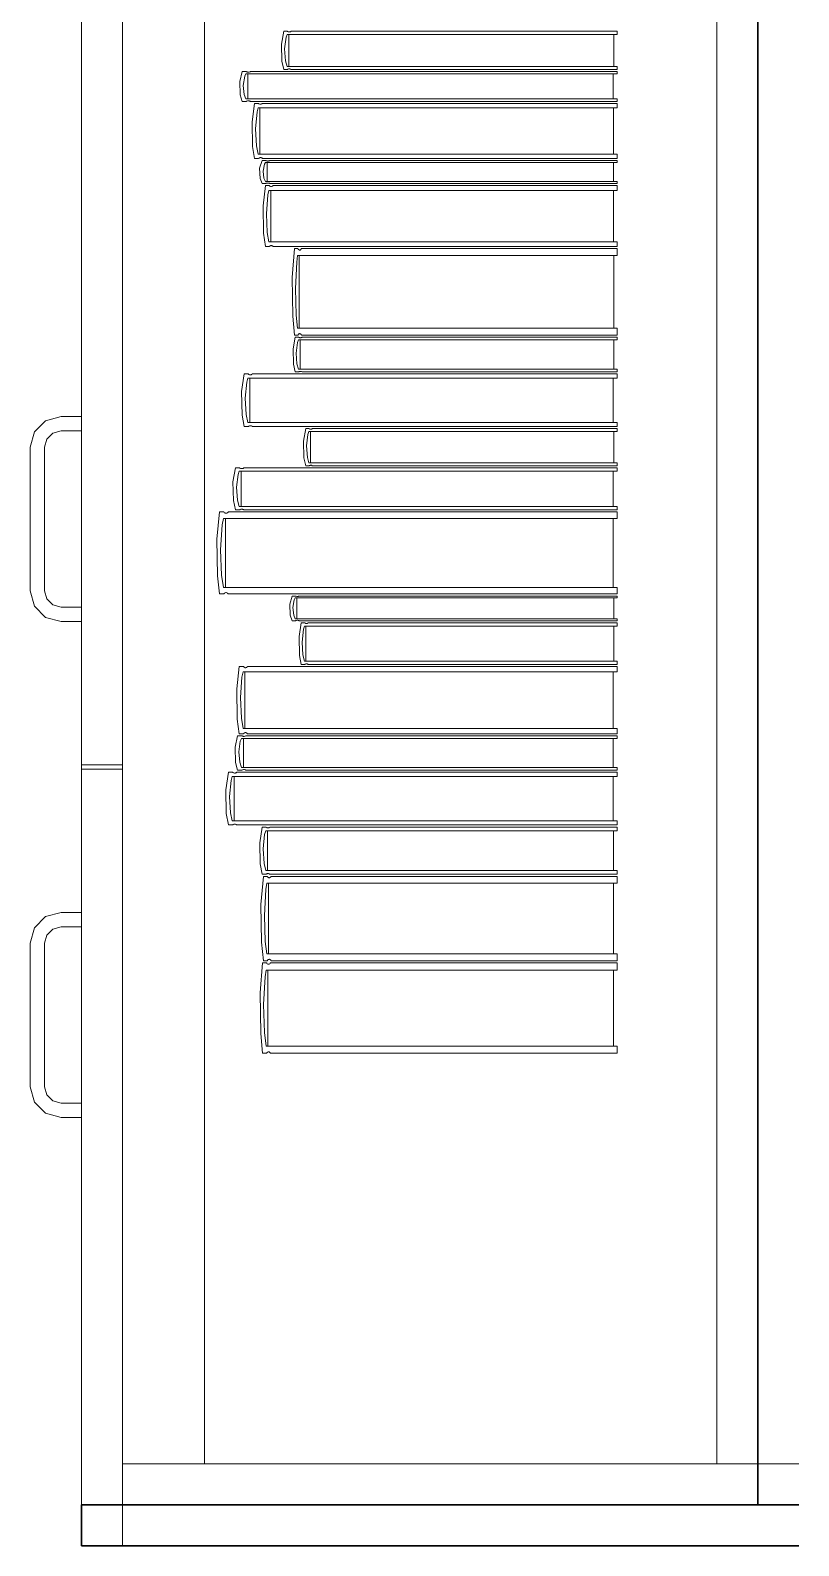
# Model space of a CAD drawing. Header units: inches. Extents: x -38 to 5698, y -33 to 92.
# Drawn here: x 134.146 to 134.521, y 33.275 to 34.015 of the extents above; entities that cross this region are included whole.
import ezdxf

# ---------------------------------------------------------------- set-up
doc = ezdxf.new("R2010")
doc.units = ezdxf.units.IN
doc.header["$MEASUREMENT"] = 0
doc.set_wipeout_variables(frame=1)
doc.linetypes.add('Wipeout_Contour', pattern=[1, 0, -1])
doc.layers.add('Interior - Mobiliario', color=7, linetype='Continuous')

msp = doc.modelspace()

# ---------------------------------------------------------------- linework, layer by layer
at = {"layer": 'Interior - Mobiliario', "color": 175, "linetype": 'Continuous', "lineweight": 13}
for p, q in [((134.19098, 33.295), (134.19098, 34.755)), ((134.50098, 34.755), (134.50098, 33.295)), ((134.19098, 33.315), (134.19098, 34.735)), ((134.23098, 34.735), (134.23098, 33.315)), ((134.48098, 33.315), (134.48098, 34.735)), ((134.17098, 34.015), (134.17098, 33.656)), ((134.19098, 34.015), (134.19098, 33.656)), ((134.26855, 34.00778), (134.26965, 34.014)), ((134.26965, 34.014), (134.27141, 34.014)), ((134.27079, 34.01109), (134.27011, 34.00538)), ((134.27127, 34.01251), (134.27079, 34.01109)), ((134.43233, 34.01251), (134.27127, 34.01251)), ((134.27141, 34.014), (134.27155, 34.0139)), ((134.27155, 34.0139), (134.27176, 34.01379)), ((134.27176, 34.01379), (134.27199, 34.01372)), ((134.27199, 34.01372), (134.27222, 34.01369)), ((134.27209, 33.99684), (134.27209, 34.01251)), ((134.27222, 34.01369), (134.27246, 34.01369)), ((134.27246, 34.01369), (134.2727, 34.01374)), ((134.2727, 34.01374), (134.27292, 34.01381)), ((134.27292, 34.01381), (134.27313, 34.01393)), ((134.27313, 34.01393), (134.27322, 34.014)), ((134.27322, 34.014), (134.43233, 34.014)), ((134.4307, 34.01251), (134.4307, 33.99684)), ((134.43233, 34.014), (134.43233, 34.01251)), ((134.26876, 33.99944), (134.26855, 34.00778)), ((134.27011, 34.00538), (134.27053, 33.99964)), ((134.26965, 33.99535), (134.26876, 33.99944)), ((134.27141, 33.99535), (134.26965, 33.99535)), ((134.27053, 33.99964), (134.27127, 33.99684)), ((134.27127, 33.99684), (134.43233, 33.99684)), ((134.2715, 33.99543), (134.27141, 33.99535)), ((134.27171, 33.99554), (134.2715, 33.99543)), ((134.27193, 33.99562), (134.27171, 33.99554)), ((134.27217, 33.99566), (134.27193, 33.99562)), ((134.27241, 33.99566), (134.27217, 33.99566)), ((134.27265, 33.99563), (134.27241, 33.99566)), ((134.27287, 33.99556), (134.27265, 33.99563)), ((134.27308, 33.99545), (134.27287, 33.99556)), ((134.27322, 33.99535), (134.27308, 33.99545)), ((134.43233, 33.99535), (134.27322, 33.99535)), ((134.43233, 33.99684), (134.43233, 33.99535)), ((134.24817, 33.98951), (134.2494, 33.99435)), ((134.2484, 33.98302), (134.24817, 33.98951)), ((134.2494, 33.99435), (134.25139, 33.99435)), ((134.25068, 33.99209), (134.24992, 33.98764)), ((134.24992, 33.98764), (134.25039, 33.98317)), ((134.25123, 33.99319), (134.25068, 33.99209)), ((134.43233, 33.99319), (134.25123, 33.99319)), ((134.25139, 33.99435), (134.25154, 33.99428)), ((134.25154, 33.99428), (134.25177, 33.99419)), ((134.25177, 33.99419), (134.25203, 33.99414)), ((134.25203, 33.99414), (134.25229, 33.99411)), ((134.25214, 33.981), (134.25214, 33.99319)), ((134.25229, 33.99411), (134.25256, 33.99411)), ((134.25256, 33.99411), (134.25283, 33.99415)), ((134.25283, 33.99415), (134.25308, 33.99421)), ((134.25308, 33.99421), (134.25331, 33.9943)), ((134.25331, 33.9943), (134.25341, 33.99435)), ((134.25341, 33.99435), (134.43233, 33.99435)), ((134.4305, 33.99319), (134.4305, 33.981)), ((134.43233, 33.99435), (134.43233, 33.99319)), ((134.2494, 33.97983), (134.2484, 33.98302)), ((134.25039, 33.98317), (134.25123, 33.981)), ((134.25123, 33.981), (134.43233, 33.981)), ((134.25197, 33.98004), (134.25172, 33.97998)), ((134.25223, 33.98007), (134.25197, 33.98004)), ((134.2525, 33.98008), (134.25223, 33.98007)), ((134.25277, 33.98005), (134.2525, 33.98008)), ((134.25303, 33.97999), (134.25277, 33.98005)), ((134.43233, 33.981), (134.43233, 33.97983)), ((134.25139, 33.97983), (134.2494, 33.97983)), ((134.25149, 33.97989), (134.25139, 33.97983)), ((134.25172, 33.97998), (134.25149, 33.97989)), ((134.25326, 33.97991), (134.25303, 33.97999)), ((134.25341, 33.97983), (134.25326, 33.97991)), ((134.43233, 33.97983), (134.25341, 33.97983)), ((134.25422, 33.96985), (134.25541, 33.97883)), ((134.25541, 33.97883), (134.25733, 33.97883)), ((134.25665, 33.97464), (134.25591, 33.96638)), ((134.25718, 33.97668), (134.25665, 33.97464)), ((134.43233, 33.97668), (134.25718, 33.97668)), ((134.25733, 33.97883), (134.25748, 33.97869)), ((134.25748, 33.97869), (134.2577, 33.97854)), ((134.2577, 33.97854), (134.25795, 33.97843)), ((134.25795, 33.97843), (134.25821, 33.97838)), ((134.25806, 33.95406), (134.25806, 33.97668)), ((134.25806, 33.97668), (134.43056, 33.97668)), ((134.25821, 33.97838), (134.25847, 33.97839)), ((134.25847, 33.97839), (134.25872, 33.97845)), ((134.25872, 33.97845), (134.25897, 33.97857)), ((134.25897, 33.97857), (134.25919, 33.97873)), ((134.25919, 33.97873), (134.25929, 33.97883)), ((134.25929, 33.97883), (134.43233, 33.97883)), ((134.43056, 33.97668), (134.43056, 33.95406)), ((134.43233, 33.97883), (134.43233, 33.97668)), ((134.25444, 33.95781), (134.25422, 33.96985)), ((134.25591, 33.96638), (134.25636, 33.95809)), ((134.25636, 33.95809), (134.25718, 33.95406)), ((134.25541, 33.95191), (134.25444, 33.95781)), ((134.25733, 33.95191), (134.25541, 33.95191)), ((134.25718, 33.95406), (134.43233, 33.95406)), ((134.25743, 33.95201), (134.25733, 33.95191)), ((134.25765, 33.95217), (134.25743, 33.95201)), ((134.2579, 33.95229), (134.25765, 33.95217)), ((134.25789, 33.9472), (134.25906, 33.95091)), ((134.25815, 33.95235), (134.2579, 33.95229)), ((134.43056, 33.95406), (134.25806, 33.95406)), ((134.25841, 33.95236), (134.25815, 33.95235)), ((134.25867, 33.95231), (134.25841, 33.95236)), ((134.25892, 33.9522), (134.25867, 33.95231)), ((134.25914, 33.95205), (134.25892, 33.9522)), ((134.25906, 33.95091), (134.26094, 33.95091)), ((134.25929, 33.95191), (134.25914, 33.95205)), ((134.43233, 33.95191), (134.25929, 33.95191)), ((134.26094, 33.95091), (134.26108, 33.95085)), ((134.26108, 33.95085), (134.26131, 33.95078)), ((134.26131, 33.95078), (134.26155, 33.95074)), ((134.26155, 33.95074), (134.2618, 33.95072)), ((134.2618, 33.95072), (134.26205, 33.95072)), ((134.26205, 33.95072), (134.2623, 33.95075)), ((134.2623, 33.95075), (134.26254, 33.9508)), ((134.26254, 33.9508), (134.26276, 33.95086)), ((134.26276, 33.95086), (134.26286, 33.95091)), ((134.26286, 33.95091), (134.43233, 33.95091)), ((134.43233, 33.95406), (134.43233, 33.95191)), ((134.43233, 33.95091), (134.43233, 33.95002)), ((134.25811, 33.94223), (134.25789, 33.9472)), ((134.26027, 33.94917), (134.25955, 33.94577)), ((134.25955, 33.94577), (134.25999, 33.94234)), ((134.26079, 33.95002), (134.26027, 33.94917)), ((134.43233, 33.95002), (134.26079, 33.95002)), ((134.26165, 33.94068), (134.26165, 33.95002)), ((134.43059, 33.95002), (134.43059, 33.94068)), ((134.25906, 33.93979), (134.25811, 33.94223)), ((134.26094, 33.93979), (134.25906, 33.93979)), ((134.25958, 33.92884), (134.26073, 33.93879)), ((134.25999, 33.94234), (134.26079, 33.94068)), ((134.26073, 33.93879), (134.26259, 33.93879)), ((134.26079, 33.94068), (134.43233, 33.94068)), ((134.26103, 33.93983), (134.26094, 33.93979)), ((134.26125, 33.9399), (134.26103, 33.93983)), ((134.26149, 33.93995), (134.26125, 33.9399)), ((134.26174, 33.93997), (134.26149, 33.93995)), ((134.262, 33.93998), (134.26174, 33.93997)), ((134.26244, 33.9364), (134.26194, 33.93414)), ((134.26225, 33.93996), (134.262, 33.93998)), ((134.26249, 33.93991), (134.26225, 33.93996)), ((134.43233, 33.9364), (134.26244, 33.9364)), ((134.26272, 33.93985), (134.26249, 33.93991)), ((134.26259, 33.93879), (134.26274, 33.93863)), ((134.26286, 33.93979), (134.26272, 33.93985)), ((134.26274, 33.93863), (134.26296, 33.93846)), ((134.43233, 33.93979), (134.26286, 33.93979)), ((134.26296, 33.93846), (134.2632, 33.93835)), ((134.2632, 33.93835), (134.26345, 33.93829)), ((134.2633, 33.91134), (134.2633, 33.9364)), ((134.26345, 33.93829), (134.2637, 33.9383)), ((134.2637, 33.9383), (134.26395, 33.93837)), ((134.26395, 33.93837), (134.26418, 33.93849)), ((134.26418, 33.93849), (134.2644, 33.93868)), ((134.2644, 33.93868), (134.26449, 33.93879)), ((134.26449, 33.93879), (134.43233, 33.93879)), ((134.43061, 33.9364), (134.43061, 33.91134)), ((134.43233, 33.94068), (134.43233, 33.93979)), ((134.43233, 33.93879), (134.43233, 33.9364)), ((134.25979, 33.9155), (134.25958, 33.92884)), ((134.26194, 33.93414), (134.26122, 33.92499)), ((134.26122, 33.92499), (134.26166, 33.91581)), ((134.26073, 33.90896), (134.25979, 33.9155)), ((134.26166, 33.91581), (134.26244, 33.91134)), ((134.26259, 33.90896), (134.26073, 33.90896)), ((134.26244, 33.91134), (134.43233, 33.91134)), ((134.26269, 33.90907), (134.26259, 33.90896)), ((134.26291, 33.90925), (134.26269, 33.90907)), ((134.26314, 33.90938), (134.26291, 33.90925)), ((134.26339, 33.90945), (134.26314, 33.90938)), ((134.26364, 33.90946), (134.26339, 33.90945)), ((134.26389, 33.9094), (134.26364, 33.90946)), ((134.26413, 33.90929), (134.26389, 33.9094)), ((134.26435, 33.90912), (134.26413, 33.90929)), ((134.26449, 33.90896), (134.26435, 33.90912)), ((134.43233, 33.90896), (134.26449, 33.90896)), ((134.27383, 33.89389), (134.27489, 33.90796)), ((134.27489, 33.90796), (134.2766, 33.90796)), ((134.2766, 33.90796), (134.27673, 33.90773)), ((134.27673, 33.90773), (134.27693, 33.90749)), ((134.27693, 33.90749), (134.27715, 33.90733)), ((134.27715, 33.90733), (134.27738, 33.90725)), ((134.27738, 33.90725), (134.27761, 33.90726)), ((134.27761, 33.90726), (134.27784, 33.90736)), ((134.27784, 33.90736), (134.27806, 33.90754)), ((134.27806, 33.90754), (134.27825, 33.90779)), ((134.27825, 33.90779), (134.27834, 33.90796)), ((134.27834, 33.90796), (134.43233, 33.90796)), ((134.43233, 33.91134), (134.43233, 33.90896)), ((134.43233, 33.90796), (134.43233, 33.90458)), ((134.27599, 33.90138), (134.27534, 33.88844)), ((134.27646, 33.90458), (134.27599, 33.90138)), ((134.43233, 33.90458), (134.27646, 33.90458)), ((134.27725, 33.86914), (134.27725, 33.90458)), ((134.43075, 33.90458), (134.43075, 33.86914)), ((134.27403, 33.87502), (134.27383, 33.89389)), ((134.27534, 33.88844), (134.27574, 33.87546)), ((134.27489, 33.86576), (134.27403, 33.87502)), ((134.27574, 33.87546), (134.27646, 33.86914)), ((134.27646, 33.86914), (134.43233, 33.86914)), ((134.43233, 33.86914), (134.43233, 33.86576)), ((134.27422, 33.8591), (134.27527, 33.86476)), ((134.2766, 33.86576), (134.27489, 33.86576)), ((134.27527, 33.86476), (134.27698, 33.86476)), ((134.27638, 33.86212), (134.27572, 33.85691)), ((134.27684, 33.8634), (134.27638, 33.86212)), ((134.27669, 33.86593), (134.2766, 33.86576)), ((134.27689, 33.86618), (134.27669, 33.86593)), ((134.43233, 33.8634), (134.27684, 33.8634)), ((134.2771, 33.86636), (134.27689, 33.86618)), ((134.27698, 33.86476), (134.27711, 33.86467)), ((134.27733, 33.86646), (134.2771, 33.86636)), ((134.27711, 33.86467), (134.27731, 33.86458)), ((134.27731, 33.86458), (134.27753, 33.86451)), ((134.27756, 33.86647), (134.27733, 33.86646)), ((134.27753, 33.86451), (134.27776, 33.86448)), ((134.27779, 33.86639), (134.27756, 33.86647)), ((134.27763, 33.84914), (134.27763, 33.8634)), ((134.27776, 33.86448), (134.27799, 33.86448)), ((134.27801, 33.86623), (134.27779, 33.86639)), ((134.27799, 33.86448), (134.27822, 33.86452)), ((134.27821, 33.86599), (134.27801, 33.86623)), ((134.27834, 33.86576), (134.27821, 33.86599)), ((134.27822, 33.86452), (134.27844, 33.86459)), ((134.43233, 33.86576), (134.27834, 33.86576)), ((134.27844, 33.86459), (134.27863, 33.8647)), ((134.27863, 33.8647), (134.27872, 33.86476)), ((134.27872, 33.86476), (134.43233, 33.86476)), ((134.43076, 33.8634), (134.43076, 33.84914)), ((134.43233, 33.86476), (134.43233, 33.8634)), ((134.27441, 33.85151), (134.27422, 33.8591)), ((134.27572, 33.85691), (134.27612, 33.85168)), ((134.27527, 33.84778), (134.27441, 33.85151)), ((134.27698, 33.84778), (134.27527, 33.84778)), ((134.27612, 33.85168), (134.27684, 33.84914)), ((134.27684, 33.84914), (134.43233, 33.84914)), ((134.27707, 33.84785), (134.27698, 33.84778)), ((134.27727, 33.84795), (134.27707, 33.84785)), ((134.27748, 33.84802), (134.27727, 33.84795)), ((134.27771, 33.84806), (134.27748, 33.84802)), ((134.27794, 33.84807), (134.27771, 33.84806)), ((134.27817, 33.84803), (134.27794, 33.84807)), ((134.27839, 33.84797), (134.27817, 33.84803)), ((134.27859, 33.84787), (134.27839, 33.84797)), ((134.27872, 33.84778), (134.27859, 33.84787)), ((134.43233, 33.84778), (134.27872, 33.84778)), ((134.43233, 33.84914), (134.43233, 33.84778)), ((134.24912, 33.83823), (134.25034, 33.84678)), ((134.25034, 33.84678), (134.25232, 33.84678)), ((134.25162, 33.84278), (134.25086, 33.83492)), ((134.25216, 33.84473), (134.25162, 33.84278)), ((134.43233, 33.84473), (134.25216, 33.84473)), ((134.25232, 33.84678), (134.25247, 33.84664)), ((134.25247, 33.84664), (134.2527, 33.8465)), ((134.2527, 33.8465), (134.25296, 33.8464)), ((134.25296, 33.8464), (134.25322, 33.84635)), ((134.25307, 33.82318), (134.25307, 33.84473)), ((134.25322, 33.84635), (134.25349, 33.84636)), ((134.25349, 33.84636), (134.25375, 33.84642)), ((134.25375, 33.84642), (134.254, 33.84653)), ((134.254, 33.84653), (134.25423, 33.84668)), ((134.25423, 33.84668), (134.25433, 33.84678)), ((134.25433, 33.84678), (134.43233, 33.84678)), ((134.43051, 33.84473), (134.43051, 33.82318)), ((134.43233, 33.84678), (134.43233, 33.84473)), ((134.24934, 33.82675), (134.24912, 33.83823)), ((134.25086, 33.83492), (134.25132, 33.82702)), ((134.15348, 33.82399), (134.16098, 33.826)), ((134.16098, 33.826), (134.17098, 33.826)), ((134.17098, 33.826), (134.17098, 33.819)), ((134.25034, 33.82113), (134.24934, 33.82675)), ((134.25132, 33.82702), (134.25216, 33.82318)), ((134.14598, 33.811), (134.14799, 33.8185)), ((134.14799, 33.8185), (134.15348, 33.82399)), ((134.15698, 33.81793), (134.15406, 33.815)), ((134.16098, 33.819), (134.15698, 33.81793)), ((134.17098, 33.819), (134.16098, 33.819)), ((134.25232, 33.82113), (134.25034, 33.82113)), ((134.25216, 33.82318), (134.43233, 33.82318)), ((134.25242, 33.82123), (134.25232, 33.82113)), ((134.25265, 33.82138), (134.25242, 33.82123)), ((134.2529, 33.82149), (134.25265, 33.82138)), ((134.25316, 33.82155), (134.2529, 33.82149)), ((134.25343, 33.82156), (134.25316, 33.82155)), ((134.2537, 33.82151), (134.25343, 33.82156)), ((134.25395, 33.82141), (134.2537, 33.82151)), ((134.25418, 33.82127), (134.25395, 33.82141)), ((134.25433, 33.82113), (134.25418, 33.82127)), ((134.43233, 33.82113), (134.25433, 33.82113)), ((134.27935, 33.81406), (134.28037, 33.82013)), ((134.28037, 33.82013), (134.28203, 33.82013)), ((134.28189, 33.81867), (134.28144, 33.81729)), ((134.43233, 33.81867), (134.28189, 33.81867)), ((134.28203, 33.82013), (134.28215, 33.82003)), ((134.28215, 33.82003), (134.28235, 33.81993)), ((134.28235, 33.81993), (134.28256, 33.81986)), ((134.28256, 33.81986), (134.28278, 33.81982)), ((134.28265, 33.80339), (134.28265, 33.81867)), ((134.28278, 33.81982), (134.283, 33.81983)), ((134.283, 33.81983), (134.28322, 33.81987)), ((134.28322, 33.81987), (134.28343, 33.81995)), ((134.28343, 33.81995), (134.28362, 33.82006)), ((134.28362, 33.82006), (134.28371, 33.82013)), ((134.28371, 33.82013), (134.43233, 33.82013)), ((134.43081, 33.81867), (134.43081, 33.80339)), ((134.43233, 33.82318), (134.43233, 33.82113)), ((134.43233, 33.82013), (134.43233, 33.81867)), ((134.14598, 33.741), (134.14598, 33.811)), ((134.15406, 33.815), (134.15298, 33.811)), ((134.15298, 33.811), (134.15298, 33.741)), ((134.27954, 33.80592), (134.27935, 33.81406)), ((134.28144, 33.81729), (134.28081, 33.81171)), ((134.28081, 33.81171), (134.2812, 33.80611)), ((134.28037, 33.80193), (134.27954, 33.80592)), ((134.2812, 33.80611), (134.28189, 33.80339)), ((134.28189, 33.80339), (134.43233, 33.80339)), ((134.43233, 33.80339), (134.43233, 33.80193)), ((134.24484, 33.79412), (134.24609, 33.80093)), ((134.24609, 33.80093), (134.24811, 33.80093)), ((134.2474, 33.79775), (134.24662, 33.79148)), ((134.24795, 33.7993), (134.2474, 33.79775)), ((134.43233, 33.7993), (134.24795, 33.7993)), ((134.24811, 33.80093), (134.24826, 33.80083)), ((134.24826, 33.80083), (134.2485, 33.80071)), ((134.2485, 33.80071), (134.24876, 33.80063)), ((134.24876, 33.80063), (134.24904, 33.80059)), ((134.24888, 33.78212), (134.24888, 33.7993)), ((134.24904, 33.80059), (134.24931, 33.8006)), ((134.24931, 33.8006), (134.24958, 33.80064)), ((134.24958, 33.80064), (134.24984, 33.80073)), ((134.24984, 33.80073), (134.25007, 33.80086)), ((134.25007, 33.80086), (134.25017, 33.80093)), ((134.25017, 33.80093), (134.43233, 33.80093)), ((134.28203, 33.80193), (134.28037, 33.80193)), ((134.28211, 33.80201), (134.28203, 33.80193)), ((134.2823, 33.80212), (134.28211, 33.80201)), ((134.28251, 33.80219), (134.2823, 33.80212)), ((134.28273, 33.80223), (134.28251, 33.80219)), ((134.28296, 33.80224), (134.28273, 33.80223)), ((134.28318, 33.80221), (134.28296, 33.80224)), ((134.28339, 33.80214), (134.28318, 33.80221)), ((134.28358, 33.80203), (134.28339, 33.80214)), ((134.28371, 33.80193), (134.28358, 33.80203)), ((134.43233, 33.80193), (134.28371, 33.80193)), ((134.43046, 33.7993), (134.43046, 33.78212)), ((134.43233, 33.80093), (134.43233, 33.7993)), ((134.24507, 33.78497), (134.24484, 33.79412)), ((134.24662, 33.79148), (134.24709, 33.78518)), ((134.24609, 33.78049), (134.24507, 33.78497)), ((134.24811, 33.78049), (134.24609, 33.78049)), ((134.24709, 33.78518), (134.24795, 33.78212)), ((134.24795, 33.78212), (134.43233, 33.78212)), ((134.24821, 33.78056), (134.24811, 33.78049)), ((134.24845, 33.78069), (134.24821, 33.78056)), ((134.24871, 33.78078), (134.24845, 33.78069)), ((134.24898, 33.78082), (134.24871, 33.78078)), ((134.24925, 33.78083), (134.24898, 33.78082)), ((134.24952, 33.78079), (134.24925, 33.78083)), ((134.24978, 33.78071), (134.24952, 33.78079)), ((134.25002, 33.78059), (134.24978, 33.78071)), ((134.25017, 33.78049), (134.25002, 33.78059)), ((134.43233, 33.78049), (134.25017, 33.78049)), ((134.43233, 33.78212), (134.43233, 33.78049)), ((134.23701, 33.76613), (134.23832, 33.77949)), ((134.23832, 33.77949), (134.24043, 33.77949)), ((134.23968, 33.77324), (134.23887, 33.76096)), ((134.24026, 33.77628), (134.23968, 33.77324)), ((134.43233, 33.77628), (134.24026, 33.77628)), ((134.24043, 33.77949), (134.24059, 33.77927)), ((134.24059, 33.77927), (134.24084, 33.77904)), ((134.24084, 33.77904), (134.24111, 33.77889)), ((134.24111, 33.77889), (134.24139, 33.77882)), ((134.24123, 33.74264), (134.24123, 33.77628)), ((134.24139, 33.77882), (134.24168, 33.77883)), ((134.24168, 33.77883), (134.24196, 33.77892)), ((134.24196, 33.77892), (134.24222, 33.77909)), ((134.24222, 33.77909), (134.24247, 33.77933)), ((134.24247, 33.77933), (134.24257, 33.77949)), ((134.24257, 33.77949), (134.43233, 33.77949)), ((134.43039, 33.77628), (134.43039, 33.74264)), ((134.43233, 33.77949), (134.43233, 33.77628)), ((134.23726, 33.74822), (134.23701, 33.76613)), ((134.23887, 33.76096), (134.23937, 33.74863)), ((134.23832, 33.73943), (134.23726, 33.74822)), ((134.23937, 33.74863), (134.24026, 33.74264)), ((134.14799, 33.7335), (134.14598, 33.741)), ((134.15298, 33.741), (134.15406, 33.737)), ((134.15406, 33.737), (134.15698, 33.73407)), ((134.24043, 33.73943), (134.23832, 33.73943)), ((134.24026, 33.74264), (134.43233, 33.74264)), ((134.24053, 33.73959), (134.24043, 33.73943)), ((134.24078, 33.73983), (134.24053, 33.73959)), ((134.24105, 33.74), (134.24078, 33.73983)), ((134.24133, 33.74009), (134.24105, 33.74)), ((134.24161, 33.7401), (134.24133, 33.74009)), ((134.24189, 33.74003), (134.24161, 33.7401)), ((134.24216, 33.73988), (134.24189, 33.74003)), ((134.24242, 33.73965), (134.24216, 33.73988)), ((134.24257, 33.73943), (134.24242, 33.73965)), ((134.43233, 33.73943), (134.24257, 33.73943)), ((134.27264, 33.73442), (134.2737, 33.73843)), ((134.2737, 33.73843), (134.27542, 33.73843)), ((134.27482, 33.73656), (134.27415, 33.73286)), ((134.27529, 33.73747), (134.27482, 33.73656)), ((134.43233, 33.73747), (134.27529, 33.73747)), ((134.27542, 33.73843), (134.27556, 33.73837)), ((134.27556, 33.73837), (134.27576, 33.7383)), ((134.27576, 33.7383), (134.27598, 33.73825)), ((134.27598, 33.73825), (134.27621, 33.73823)), ((134.27608, 33.72736), (134.27608, 33.73747)), ((134.27621, 33.73823), (134.27645, 33.73823)), ((134.27645, 33.73823), (134.27668, 33.73826)), ((134.27668, 33.73826), (134.27689, 33.73831)), ((134.27689, 33.73831), (134.27709, 33.73839)), ((134.27709, 33.73839), (134.27718, 33.73843)), ((134.27718, 33.73843), (134.43233, 33.73843)), ((134.43074, 33.73747), (134.43074, 33.72736)), ((134.43233, 33.74264), (134.43233, 33.73943)), ((134.43233, 33.73843), (134.43233, 33.73747)), ((134.15348, 33.72801), (134.14799, 33.7335)), ((134.15698, 33.73407), (134.16098, 33.733)), ((134.16098, 33.733), (134.17098, 33.733)), ((134.17098, 33.733), (134.17098, 33.726)), ((134.27283, 33.72903), (134.27264, 33.73442)), ((134.2737, 33.72639), (134.27283, 33.72903)), ((134.27415, 33.73286), (134.27456, 33.72916)), ((134.27456, 33.72916), (134.27529, 33.72736)), ((134.16098, 33.726), (134.15348, 33.72801)), ((134.17098, 33.726), (134.16098, 33.726)), ((134.27542, 33.72639), (134.2737, 33.72639)), ((134.27529, 33.72736), (134.43233, 33.72736)), ((134.27551, 33.72644), (134.27542, 33.72639)), ((134.27571, 33.72651), (134.27551, 33.72644)), ((134.27593, 33.72656), (134.27571, 33.72651)), ((134.27616, 33.72659), (134.27593, 33.72656)), ((134.27639, 33.72659), (134.27616, 33.72659)), ((134.27663, 33.72657), (134.27639, 33.72659)), ((134.27685, 33.72653), (134.27663, 33.72657)), ((134.27705, 33.72646), (134.27685, 33.72653)), ((134.27718, 33.72639), (134.27705, 33.72646)), ((134.43233, 33.72639), (134.27718, 33.72639)), ((134.27718, 33.7186), (134.27821, 33.72539)), ((134.27821, 33.72539), (134.27989, 33.72539)), ((134.2793, 33.72222), (134.27865, 33.71597)), ((134.27975, 33.72376), (134.2793, 33.72222)), ((134.43233, 33.72376), (134.27975, 33.72376)), ((134.27989, 33.72539), (134.28002, 33.72528)), ((134.28002, 33.72528), (134.28021, 33.72517)), ((134.28021, 33.72517), (134.28043, 33.72509)), ((134.28043, 33.72509), (134.28065, 33.72505)), ((134.28052, 33.70664), (134.28052, 33.72376)), ((134.28065, 33.72505), (134.28088, 33.72506)), ((134.28088, 33.72506), (134.2811, 33.7251)), ((134.2811, 33.7251), (134.28132, 33.72519)), ((134.28132, 33.72519), (134.28151, 33.72531)), ((134.28151, 33.72531), (134.28159, 33.72539)), ((134.28159, 33.72539), (134.43233, 33.72539)), ((134.43079, 33.72376), (134.43079, 33.70664)), ((134.43233, 33.72736), (134.43233, 33.72639)), ((134.43233, 33.72539), (134.43233, 33.72376)), ((134.27737, 33.70948), (134.27718, 33.7186)), ((134.27865, 33.71597), (134.27905, 33.7097)), ((134.27821, 33.70501), (134.27737, 33.70948)), ((134.27905, 33.7097), (134.27975, 33.70664)), ((134.27975, 33.70664), (134.43233, 33.70664)), ((134.43233, 33.70664), (134.43233, 33.70501)), ((134.24675, 33.69308), (134.24799, 33.70401)), ((134.24799, 33.70401), (134.24999, 33.70401)), ((134.24983, 33.70139), (134.24928, 33.6989)), ((134.43233, 33.70139), (134.24983, 33.70139)), ((134.24999, 33.70401), (134.25014, 33.70384)), ((134.25014, 33.70384), (134.25038, 33.70365)), ((134.25038, 33.70365), (134.25064, 33.70353)), ((134.25064, 33.70353), (134.2509, 33.70347)), ((134.25075, 33.67384), (134.25075, 33.70139)), ((134.2509, 33.70347), (134.25118, 33.70347)), ((134.25118, 33.70347), (134.25144, 33.70355)), ((134.25144, 33.70355), (134.2517, 33.70369)), ((134.2517, 33.70369), (134.25193, 33.70389)), ((134.25193, 33.70389), (134.25203, 33.70401)), ((134.25203, 33.70401), (134.43233, 33.70401)), ((134.27989, 33.70501), (134.27821, 33.70501)), ((134.27997, 33.70509), (134.27989, 33.70501)), ((134.28017, 33.70522), (134.27997, 33.70509)), ((134.28038, 33.7053), (134.28017, 33.70522)), ((134.2806, 33.70535), (134.28038, 33.7053)), ((134.28083, 33.70536), (134.2806, 33.70535)), ((134.28105, 33.70532), (134.28083, 33.70536)), ((134.28127, 33.70524), (134.28105, 33.70532)), ((134.28147, 33.70512), (134.28127, 33.70524)), ((134.28159, 33.70501), (134.28147, 33.70512)), ((134.43233, 33.70501), (134.28159, 33.70501)), ((134.43048, 33.70139), (134.43048, 33.67384)), ((134.43233, 33.70401), (134.43233, 33.70139)), ((134.24698, 33.67841), (134.24675, 33.69308)), ((134.24928, 33.6989), (134.24851, 33.68885)), ((134.24851, 33.68885), (134.24898, 33.67875)), ((134.24799, 33.67122), (134.24698, 33.67841)), ((134.24898, 33.67875), (134.24983, 33.67384)), ((134.24593, 33.66462), (134.24717, 33.67022)), ((134.24717, 33.67022), (134.24918, 33.67022)), ((134.24999, 33.67122), (134.24799, 33.67122)), ((134.24918, 33.67022), (134.24934, 33.67013)), ((134.24934, 33.67013), (134.24957, 33.67003)), ((134.24957, 33.67003), (134.24983, 33.66997)), ((134.24983, 33.67384), (134.43233, 33.67384)), ((134.24983, 33.66997), (134.2501, 33.66994)), ((134.25009, 33.67134), (134.24999, 33.67122)), ((134.25033, 33.67154), (134.25009, 33.67134)), ((134.2501, 33.66994), (134.25038, 33.66994)), ((134.25058, 33.67168), (134.25033, 33.67154)), ((134.25038, 33.66994), (134.25064, 33.66998)), ((134.25084, 33.67176), (134.25058, 33.67168)), ((134.25064, 33.66998), (134.2509, 33.67005)), ((134.25112, 33.67176), (134.25084, 33.67176)), ((134.2509, 33.67005), (134.25113, 33.67015)), ((134.25138, 33.6717), (134.25112, 33.67176)), ((134.25113, 33.67015), (134.25123, 33.67022)), ((134.25123, 33.67022), (134.43233, 33.67022)), ((134.25164, 33.67158), (134.25138, 33.6717)), ((134.25188, 33.67139), (134.25164, 33.67158)), ((134.25203, 33.67122), (134.25188, 33.67139)), ((134.43233, 33.67122), (134.25203, 33.67122)), ((134.43233, 33.67384), (134.43233, 33.67122)), ((134.43233, 33.67022), (134.43233, 33.66887)), ((134.24616, 33.65713), (134.24593, 33.66462)), ((134.24847, 33.6676), (134.2477, 33.66246)), ((134.2477, 33.66246), (134.24817, 33.6573)), ((134.24902, 33.66887), (134.24847, 33.6676)), ((134.43233, 33.66887), (134.24902, 33.66887)), ((134.24995, 33.65479), (134.24995, 33.66887)), ((134.43047, 33.66887), (134.43047, 33.65479)), ((134.17098, 33.656), (134.19098, 33.656)), ((134.24717, 33.65345), (134.24616, 33.65713)), ((134.24817, 33.6573), (134.24902, 33.65479)), ((134.24902, 33.65479), (134.43233, 33.65479)), ((134.43233, 33.65479), (134.43233, 33.65345)), ((134.17098, 33.654), (134.19098, 33.654)), ((134.24135, 33.64387), (134.24263, 33.65245)), ((134.24263, 33.65245), (134.24469, 33.65245)), ((134.24396, 33.64844), (134.24317, 33.64055)), ((134.24452, 33.65039), (134.24396, 33.64844)), ((134.43233, 33.65039), (134.24452, 33.65039)), ((134.24469, 33.65245), (134.24485, 33.65231)), ((134.24485, 33.65231), (134.24509, 33.65217)), ((134.24509, 33.65217), (134.24536, 33.65207)), ((134.24536, 33.65207), (134.24563, 33.65202)), ((134.24547, 33.62877), (134.24547, 33.65039)), ((134.24563, 33.65202), (134.24591, 33.65203)), ((134.24591, 33.65203), (134.24619, 33.65208)), ((134.24619, 33.65208), (134.24645, 33.65219)), ((134.24645, 33.65219), (134.24669, 33.65235)), ((134.24669, 33.65235), (134.24679, 33.65245)), ((134.24679, 33.65245), (134.43233, 33.65245)), ((134.24918, 33.65345), (134.24717, 33.65345)), ((134.24929, 33.65352), (134.24918, 33.65345)), ((134.24952, 33.65362), (134.24929, 33.65352)), ((134.24977, 33.65369), (134.24952, 33.65362)), ((134.25004, 33.65373), (134.24977, 33.65369)), ((134.25032, 33.65373), (134.25004, 33.65373)), ((134.25058, 33.6537), (134.25032, 33.65373)), ((134.25084, 33.65364), (134.25058, 33.6537)), ((134.25108, 33.65354), (134.25084, 33.65364)), ((134.25123, 33.65345), (134.25108, 33.65354)), ((134.43233, 33.65345), (134.25123, 33.65345)), ((134.43043, 33.65039), (134.43043, 33.62877)), ((134.43233, 33.65245), (134.43233, 33.65039)), ((134.24159, 33.63235), (134.24135, 33.64387)), ((134.24317, 33.64055), (134.24365, 33.63262)), ((134.24365, 33.63262), (134.24452, 33.62877)), ((134.24263, 33.62671), (134.24159, 33.63235)), ((134.24469, 33.62671), (134.24263, 33.62671)), ((134.24452, 33.62877), (134.43233, 33.62877)), ((134.24479, 33.62681), (134.24469, 33.62671)), ((134.24503, 33.62697), (134.24479, 33.62681)), ((134.2453, 33.62707), (134.24503, 33.62697)), ((134.24557, 33.62713), (134.2453, 33.62707)), ((134.24585, 33.62714), (134.24557, 33.62713)), ((134.24613, 33.62709), (134.24585, 33.62714)), ((134.24639, 33.62699), (134.24613, 33.62709)), ((134.24663, 33.62685), (134.24639, 33.62699)), ((134.24679, 33.62671), (134.24663, 33.62685)), ((134.43233, 33.62671), (134.24679, 33.62671)), ((134.25796, 33.61801), (134.25912, 33.62571)), ((134.25912, 33.62571), (134.261, 33.62571)), ((134.261, 33.62571), (134.26115, 33.62559)), ((134.26115, 33.62559), (134.26137, 33.62545)), ((134.26137, 33.62545), (134.26161, 33.62537)), ((134.26161, 33.62537), (134.26186, 33.62532)), ((134.26186, 33.62532), (134.26212, 33.62533)), ((134.26212, 33.62533), (134.26237, 33.62538)), ((134.26237, 33.62538), (134.26261, 33.62548)), ((134.26261, 33.62548), (134.26283, 33.62562)), ((134.26283, 33.62562), (134.26292, 33.62571)), ((134.26292, 33.62571), (134.43233, 33.62571)), ((134.43233, 33.62877), (134.43233, 33.62671)), ((134.43233, 33.62571), (134.43233, 33.62386)), ((134.25817, 33.60768), (134.25796, 33.61801)), ((134.26034, 33.62211), (134.25962, 33.61503)), ((134.26085, 33.62386), (134.26034, 33.62211)), ((134.43233, 33.62386), (134.26085, 33.62386)), ((134.26172, 33.60446), (134.26172, 33.62386)), ((134.43059, 33.62386), (134.43059, 33.60446)), ((134.25962, 33.61503), (134.26006, 33.60792)), ((134.25912, 33.60262), (134.25817, 33.60768)), ((134.26006, 33.60792), (134.26085, 33.60446)), ((134.26085, 33.60446), (134.43233, 33.60446)), ((134.26156, 33.60294), (134.26132, 33.60285)), ((134.26181, 33.603), (134.26156, 33.60294)), ((134.26206, 33.603), (134.26181, 33.603)), ((134.26231, 33.60296), (134.26206, 33.603)), ((134.26256, 33.60287), (134.26231, 33.60296)), ((134.43233, 33.60446), (134.43233, 33.60262)), ((134.25855, 33.58789), (134.25971, 33.60162)), ((134.261, 33.60262), (134.25912, 33.60262)), ((134.25971, 33.60162), (134.26158, 33.60162)), ((134.26143, 33.59832), (134.26092, 33.5952)), ((134.2611, 33.60271), (134.261, 33.60262)), ((134.26132, 33.60285), (134.2611, 33.60271)), ((134.43233, 33.59832), (134.26143, 33.59832)), ((134.26158, 33.60162), (134.26173, 33.6014)), ((134.26173, 33.6014), (134.26195, 33.60116)), ((134.26195, 33.60116), (134.26219, 33.601)), ((134.26219, 33.601), (134.26244, 33.60093)), ((134.2623, 33.56375), (134.2623, 33.59832)), ((134.26244, 33.60093), (134.2627, 33.60094)), ((134.26278, 33.60274), (134.26256, 33.60287)), ((134.2627, 33.60094), (134.26295, 33.60103)), ((134.26292, 33.60262), (134.26278, 33.60274)), ((134.43233, 33.60262), (134.26292, 33.60262)), ((134.26295, 33.60103), (134.26318, 33.60121)), ((134.26318, 33.60121), (134.2634, 33.60146)), ((134.2634, 33.60146), (134.2635, 33.60162)), ((134.2635, 33.60162), (134.43233, 33.60162)), ((134.4306, 33.59832), (134.4306, 33.56375)), ((134.43233, 33.60162), (134.43233, 33.59832)), ((134.26092, 33.5952), (134.2602, 33.58258)), ((134.15348, 33.58199), (134.14799, 33.5765)), ((134.16098, 33.584), (134.15348, 33.58199)), ((134.17098, 33.584), (134.16098, 33.584)), ((134.17098, 33.577), (134.17098, 33.584)), ((134.25876, 33.56949), (134.25855, 33.58789)), ((134.2602, 33.58258), (134.26064, 33.56991)), ((134.14799, 33.5765), (134.14598, 33.569)), ((134.15406, 33.573), (134.15698, 33.57593)), ((134.15698, 33.57593), (134.16098, 33.577)), ((134.16098, 33.577), (134.17098, 33.577)), ((134.14598, 33.569), (134.14598, 33.499)), ((134.15298, 33.569), (134.15406, 33.573)), ((134.15298, 33.499), (134.15298, 33.569)), ((134.25971, 33.56046), (134.25876, 33.56949)), ((134.26064, 33.56991), (134.26143, 33.56375)), ((134.2582, 33.54472), (134.25936, 33.55946)), ((134.25936, 33.55946), (134.26124, 33.55946)), ((134.26158, 33.56046), (134.25971, 33.56046)), ((134.26124, 33.55946), (134.26138, 33.55922)), ((134.26138, 33.55922), (134.26161, 33.55897)), ((134.26143, 33.56375), (134.43233, 33.56375)), ((134.26168, 33.56062), (134.26158, 33.56046)), ((134.26161, 33.55897), (134.26185, 33.5588)), ((134.2619, 33.56087), (134.26168, 33.56062)), ((134.26185, 33.5588), (134.2621, 33.55872)), ((134.26214, 33.56104), (134.2619, 33.56087)), ((134.2621, 33.55872), (134.26236, 33.55873)), ((134.26239, 33.56114), (134.26214, 33.56104)), ((134.26236, 33.55873), (134.26261, 33.55883)), ((134.26264, 33.56115), (134.26239, 33.56114)), ((134.26261, 33.55883), (134.26284, 33.55902)), ((134.26289, 33.56107), (134.26264, 33.56115)), ((134.26284, 33.55902), (134.26306, 33.55929)), ((134.26313, 33.56091), (134.26289, 33.56107)), ((134.26306, 33.55929), (134.26316, 33.55946)), ((134.26336, 33.56068), (134.26313, 33.56091)), ((134.26316, 33.55946), (134.43233, 33.55946)), ((134.2635, 33.56046), (134.26336, 33.56068)), ((134.43233, 33.56046), (134.2635, 33.56046)), ((134.43233, 33.56375), (134.43233, 33.56046)), ((134.43233, 33.55946), (134.43233, 33.55592)), ((134.26058, 33.55257), (134.25986, 33.53903)), ((134.26109, 33.55592), (134.26058, 33.55257)), ((134.43233, 33.55592), (134.26109, 33.55592)), ((134.26196, 33.51881), (134.26196, 33.55592)), ((134.4306, 33.55592), (134.4306, 33.51881)), ((134.25842, 33.52496), (134.2582, 33.54472)), ((134.25986, 33.53903), (134.2603, 33.52543)), ((134.25936, 33.51527), (134.25842, 33.52496)), ((134.2603, 33.52543), (134.26109, 33.51881)), ((134.26124, 33.51527), (134.25936, 33.51527)), ((134.26109, 33.51881), (134.43233, 33.51881)), ((134.26134, 33.51545), (134.26124, 33.51527)), ((134.26156, 33.51571), (134.26134, 33.51545)), ((134.26179, 33.5159), (134.26156, 33.51571)), ((134.26204, 33.516), (134.26179, 33.5159)), ((134.2623, 33.51601), (134.26204, 33.516)), ((134.26255, 33.51593), (134.2623, 33.51601)), ((134.26279, 33.51576), (134.26255, 33.51593)), ((134.26302, 33.51551), (134.26279, 33.51576)), ((134.26316, 33.51527), (134.26302, 33.51551)), ((134.43233, 33.51527), (134.26316, 33.51527)), ((134.43233, 33.51881), (134.43233, 33.51527)), ((134.14598, 33.499), (134.14799, 33.4915)), ((134.15406, 33.495), (134.15298, 33.499)), ((134.15698, 33.49207), (134.15406, 33.495)), ((134.16098, 33.491), (134.15698, 33.49207)), ((134.14799, 33.4915), (134.15348, 33.48601)), ((134.15348, 33.48601), (134.16098, 33.484)), ((134.17098, 33.491), (134.16098, 33.491)), ((134.17098, 33.484), (134.17098, 33.491)), ((134.16098, 33.484), (134.17098, 33.484)), ((134.23098, 33.315), (134.19098, 33.315)), ((134.48098, 33.315), (134.23098, 33.315)), ((134.50098, 33.295), (134.19098, 33.295))]:
    msp.add_line(p, q, dxfattribs=at)

# ---------------------------------------------------------------- wipeouts: each hides what was drawn before it
at = {"color": 254, "linetype": 'Wipeout_Contour', "lineweight": 0, "ltscale": 3387.63787}
msp.add_wipeout([(134.87098, 33.275), (134.87098, 33.295), (134.52098, 33.295), (134.52098, 33.275)], dxfattribs=at).dxf.layer = 'Interior - Mobiliario'

# ---------------------------------------------------------------- next in the draw order: wipeouts: each hides what was drawn before it
at = {"color": 254, "linetype": 'Wipeout_Contour', "lineweight": 0, "ltscale": 3387.017295}
msp.add_wipeout([(134.50098, 33.295), (134.52098, 33.295), (134.52098, 34.755), (134.50098, 34.755)], dxfattribs=at).dxf.layer = 'Interior - Mobiliario'

# ---------------------------------------------------------------- next in the draw order: linework, layer by layer
at = {"layer": 'Interior - Mobiliario', "color": 175, "linetype": 'Continuous', "lineweight": 30}
for p, q in [((134.50098, 34.755), (134.50098, 33.295)), ((134.50098, 33.295), (134.52098, 33.295))]:
    msp.add_line(p, q, dxfattribs=at)
at = {"layer": 'Interior - Mobiliario', "color": 175, "linetype": 'Continuous', "lineweight": 13}
for p, q in [((134.50098, 33.295), (134.50098, 34.755)), ((134.52098, 33.315), (134.48098, 33.315)), ((134.52098, 33.295), (134.50098, 33.295))]:
    msp.add_line(p, q, dxfattribs=at)

# ---------------------------------------------------------------- next in the draw order: wipeouts: each hides what was drawn before it
at = {"color": 254, "linetype": 'Wipeout_Contour', "lineweight": 0, "ltscale": 3386.238953}
msp.add_wipeout([(134.17098, 33.275), (134.52098, 33.275), (134.52098, 33.295), (134.17098, 33.295)], dxfattribs=at).dxf.layer = 'Interior - Mobiliario'

# ---------------------------------------------------------------- next in the draw order: linework, layer by layer
at = {"layer": 'Interior - Mobiliario', "color": 175, "linetype": 'Continuous', "lineweight": 13}
for p, q in [((134.17098, 34.775), (134.17098, 33.275)), ((134.17098, 33.295), (134.17098, 34.755)), ((134.17098, 33.295), (134.17098, 34.755)), ((134.19098, 33.295), (134.19098, 34.755)), ((134.19098, 33.295), (134.19098, 34.755)), ((134.50098, 34.755), (134.50098, 33.295)), ((134.50098, 34.755), (134.50098, 33.295)), ((134.50098, 34.755), (134.50098, 33.295)), ((134.17098, 33.295), (134.17098, 33.654)), ((134.19098, 33.295), (134.19098, 33.654)), ((134.19098, 33.275), (134.19098, 33.315)), ((134.17098, 33.275), (134.17098, 33.295)), ((134.17098, 33.295), (134.52098, 33.295)), ((134.52098, 33.295), (134.17098, 33.295)), ((134.50098, 33.295), (134.17098, 33.295)), ((134.17098, 33.295), (134.19098, 33.295)), ((134.50098, 33.295), (134.19098, 33.295)), ((134.50098, 33.295), (134.19098, 33.295)), ((134.52098, 33.275), (134.17098, 33.275)), ((134.17098, 33.275), (134.52098, 33.275)), ((134.52098, 33.275), (134.19098, 33.275))]:
    msp.add_line(p, q, dxfattribs=at)
at = {"layer": 'Interior - Mobiliario', "color": 175, "linetype": 'Continuous', "lineweight": 30}
for p, q in [((134.17098, 33.295), (134.52098, 33.295)), ((134.17098, 33.295), (134.17098, 33.275)), ((134.17098, 33.275), (134.52098, 33.275))]:
    msp.add_line(p, q, dxfattribs=at)

doc.saveas('drawing.dxf')
